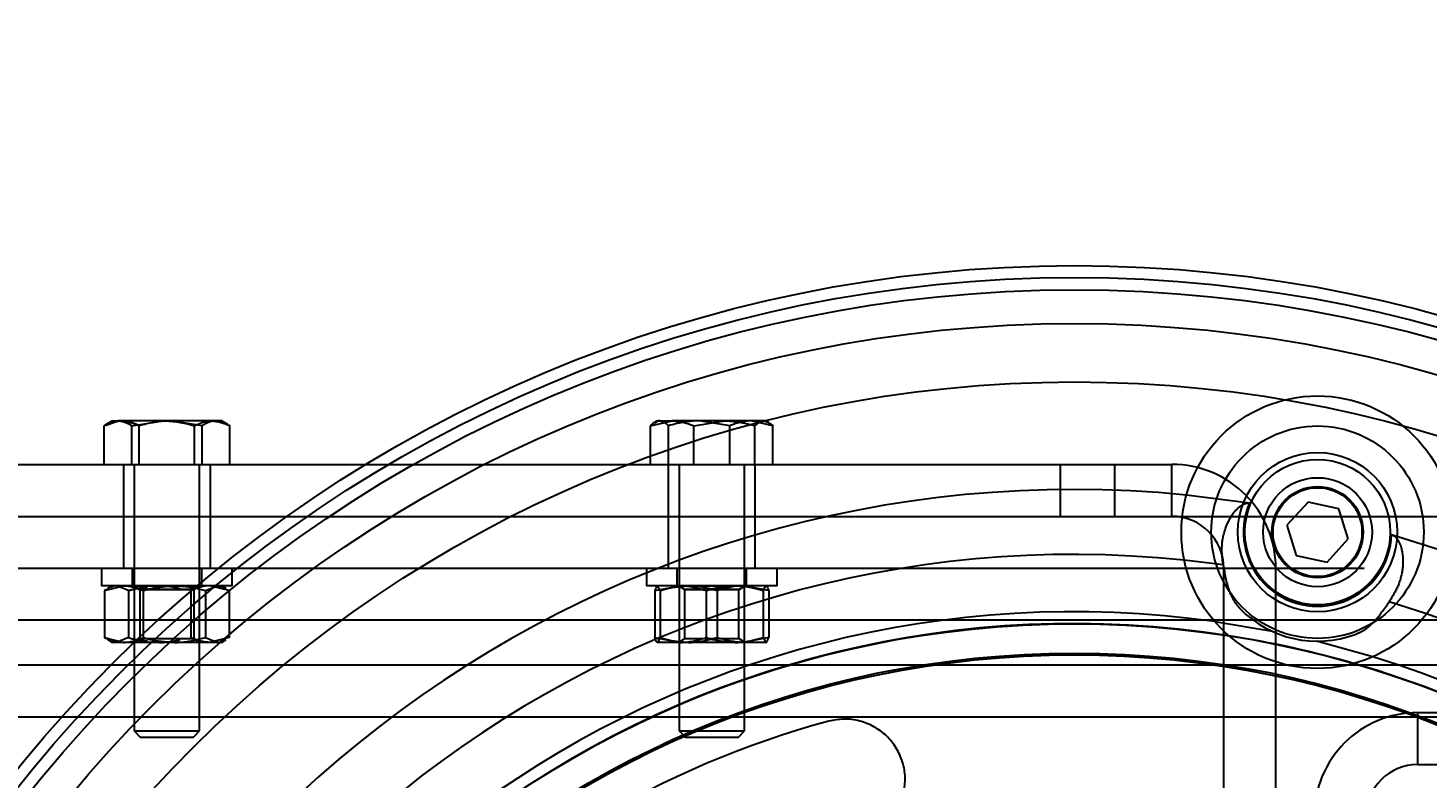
# Model space of a CAD drawing. Header units: metres. Extents: x 0 to 63075, y 0 to 44550.
# Drawn here: x 36282.5 to 36410.9, y 35242.3 to 35311.1 of the extents above; entities that cross this region are included whole.
import ezdxf

# ---------------------------------------------------------------- set-up
doc = ezdxf.new("R2010")
doc.units = ezdxf.units.M
doc.header["$LTSCALE"] = 75
doc.linetypes.add('DASHDOT', pattern=[25.4, 12.7, -6.35, 0, -6.35])
doc.linetypes.add('HIDDEN2', pattern=[4.7625, 3.175, -1.5875])
for name, color, linetype in [('SDM', 7, 'Continuous'), ('SFU', 3, 'DASHDOT'), ('SL4', 4, 'Continuous'), ('ST1', 7, 'HIDDEN2')]:
    doc.layers.add(name, color=color, linetype=linetype)
doc.styles.add('ROMANS', font='ROMANS.SHX')
doc.dimstyles.new('75___1-75', dxfattribs={"dimscale": 75, "dimtxt": 2.5, "dimasz": 2, "dimexe": 1.5, "dimexo": 1, "dimgap": 0.5, "dimtad": 1, "dimdec": 0, "dimzin": 12, "dimtxsty": 'ROMANS', "dimcen": 0, "dimclrd": 256, "dimclre": 256, "dimclrt": 3, "dimazin": 3, "dimtfac": 1, "dimtdec": 0, "dimtmove": 0, "dimatfit": 0, "dimfxl": 1, "dimlwd": -1, "dimlwe": -1, "dimarcsym": 0})

# ---------------------------------------------------------------- blocks, each defined once
blk = doc.blocks.new('*D29')
at = {"layer": 'Defpoints', "color": 0, "transparency": 16777216}
for p in [(36162.25, 35690.52), (36162.25, 35271.03), (39506.75, 35271.03)]:
    blk.add_point(p, dxfattribs=at)
at = {"layer": 'SDM', "transparency": 16777216}
for p, q in [((36162.25, 35346.03), (36162.25, 35803.02)), ((39506.75, 35346.03), (39506.75, 35803.02)), ((39356.75, 35690.52), (36312.25, 35690.52))]:
    blk.add_line(p, q, dxfattribs=at)
for points in [[(36312.25, 35715.52), (36312.25, 35665.52), (36162.25, 35690.52)], [(39356.75, 35715.52), (39356.75, 35665.52), (39506.75, 35690.52)]]:
    blk.add_solid(points, dxfattribs=at)
at = {"layer": 'SDM', "color": 3, "transparency": 16777216, "insert": (37834.5, 35821.77), "char_height": 187.5, "attachment_point": 5, "style": 'ROMANS'}
blk.add_mtext('3345', dxfattribs=at)
blk = doc.blocks.new('A$Cf5e9a517')
at = {"layer": 'SFU'}
for p, q in [((247.81, 1677.59), (247.81, 1682.35)), ((247.81, 1682.35), (252.81, 1682.35)), ((247.81, 1677.59), (252.81, 1677.59))]:
    blk.add_line(p, q, dxfattribs=at)
for radius in [9.52, 4.76]:
    blk.add_arc((247.81, 1672.83), radius, 90, 180, dxfattribs=at)
at = {"layer": 'SL4'}
for p, q in [((128, 1709.11), (127.41, 1708.77)), ((127.43, 1708.73), (128.51, 1709.11)), ((128, 1709.11), (128.51, 1709.11)), ((132.66, 1709.11), (128.51, 1709.11)), ((129.78, 1708.67), (132.66, 1709.11)), ((137.15, 1709.11), (132.66, 1709.11)), ((138, 1709.11), (137.15, 1709.11)), ((138.59, 1708.77), (138, 1709.11)), ((127.24, 1705.11), (127.24, 1708.67)), ((129.78, 1705.11), (129.78, 1708.67)), ((135.54, 1705.11), (135.54, 1708.67)), ((138.76, 1708.67), (138.57, 1708.73)), ((138.76, 1705.11), (138.76, 1708.67)), ((59.76, 1705.11), (151.27, 1705.11)), ((59.76, 1700.35), (144.03, 1700.35)), ((132.18, 1690.82), (54.76, 1690.82)), ((127.86, 1686.7), (91.19, 1686.7)), ((123.35, 1681.94), (86.44, 1681.94))]:
    blk.add_line(p, q, dxfattribs=at)
for centre, radius in [((216.28, 1598.35), 125), ((216.28, 1598.35), 123.91), ((216.28, 1598.35), 122.78), ((216.28, 1598.35), 119.69), ((238.6, 1698.9), 12.5), ((216.28, 1598.35), 89.29)]:
    blk.add_circle(centre, radius, dxfattribs=at)
for radius, start, end in [(104.46, 84.3462, 70.6241), (98.5, 84.1226, 70.8477), (93.24, 82.0495, 72.9208), (92.15, 81.133, 347.4851), (92.15, 347.4851, 73.8372), (86.21, 105.1574, 229.8129)]:
    blk.add_arc((216.28, 1598.35), radius, start, end, dxfattribs=at)
for points, knots in [([(128.51, 1709.11), (128.54, 1709.11), (128.97, 1709.11), (129.39, 1708.88), (129.78, 1708.67)], [0, 0, 0, 0, 0.070201, 1, 1, 1, 1]), ([(132.66, 1709.11), (132.73, 1709.11), (133.7, 1709.11), (134.66, 1708.88), (135.54, 1708.67)], [0, 0, 0, 0, 0.070201, 1, 1, 1, 1]), ([(135.54, 1708.67), (135.95, 1708.85), (136.48, 1709.09), (137.03, 1709.11), (137.15, 1709.11)], [0, 0, 0, 0, 0.768151, 1, 1, 1, 1]), ([(137.15, 1709.11), (137.58, 1709.06), (138.13, 1708.98), (138.65, 1708.72), (138.76, 1708.67)], [0, 0, 0, 0, 0.788999, 1, 1, 1, 1]), ([(200.62, 1674.99), (200.69, 1675.46), (200.82, 1676.4), (200.57, 1677.82), (199.98, 1679.13), (199.08, 1680.25), (197.92, 1681.11), (196.59, 1681.63), (195.15, 1681.83), (194.21, 1681.65), (193.74, 1681.56)], [0, 0, 0, 0, 0.124882, 0.250059, 0.375242, 0.500121, 0.625145, 0.750171, 0.87515, 1, 1, 1, 1])]:
    blk.add_open_spline(points, degree=3, knots=knots, dxfattribs=at)
at = {"layer": 'ST1'}
for p, q in [((136.22, 1708.67), (133.34, 1709.11)), ((138.24, 1708.85), (137.49, 1709.11)), ((177.38, 1708.67), (179.37, 1709.11)), ((178, 1709.11), (177.78, 1708.99)), ((177.79, 1708.94), (178.01, 1709.09)), ((178, 1709.11), (179.37, 1709.11)), ((184.16, 1709.11), (179.37, 1709.11)), ((181.35, 1708.67), (184.16, 1709.11)), ((184.65, 1708.67), (181.84, 1709.11)), ((187.79, 1709.11), (184.16, 1709.11)), ((188.62, 1708.67), (186.63, 1709.11)), ((188, 1709.11), (187.79, 1709.11)), ((188.22, 1708.99), (188, 1709.11)), ((130.46, 1705.11), (130.46, 1708.67)), ((136.22, 1705.11), (136.22, 1708.67)), ((177.38, 1705.11), (177.38, 1708.67)), ((179.03, 1705.11), (179.03, 1708.67)), ((181.35, 1705.11), (181.35, 1708.67)), ((184.65, 1705.11), (184.65, 1708.67)), ((186.97, 1705.11), (186.97, 1708.67)), ((188.62, 1705.11), (188.62, 1708.67)), ((129, 1705.11), (129, 1700.35)), ((130, 1705.11), (130, 1680.67)), ((136, 1680.67), (136, 1705.11)), ((137, 1700.35), (137, 1705.11)), ((151.27, 1705.11), (215, 1705.11)), ((179, 1705.11), (179, 1700.35)), ((180, 1705.11), (180, 1680.67)), ((186, 1680.67), (186, 1705.11)), ((187, 1700.35), (187, 1705.11)), ((215, 1700.35), (215, 1705.11)), ((215, 1705.11), (220, 1705.11)), ((220, 1700.35), (220, 1705.11)), ((220, 1705.11), (225.24, 1705.11)), ((225.24, 1700.35), (225.24, 1705.11)), ((232.35, 1701.57), (226.57, 1702.31)), ((237.73, 1701.66), (235.78, 1699.53)), ((240.55, 1701.03), (237.73, 1701.66)), ((129, 1700.35), (129, 1695.59)), ((137, 1695.59), (137, 1700.35)), ((144.03, 1700.35), (215, 1700.35)), ((144.03, 1700.35), (288.54, 1700.35)), ((179, 1700.35), (179, 1695.59)), ((187, 1695.59), (187, 1700.35)), ((241.42, 1698.28), (240.55, 1701.03)), ((235.78, 1699.53), (236.65, 1696.77)), ((239.47, 1696.15), (241.42, 1698.28)), ((250.94, 1696.9), (245.4, 1698.67)), ((229.94, 1695.9), (226.37, 1696.33)), ((236.65, 1696.77), (239.47, 1696.15)), ((4.76, 1695.59), (1004.76, 1695.59)), ((127, 1695.59), (127, 1693.99)), ((129.8, 1695.59), (129.8, 1693.99)), ((136.2, 1693.99), (136.2, 1695.59)), ((139, 1693.99), (139, 1695.59)), ((177, 1695.59), (177, 1693.99)), ((179.8, 1695.59), (179.8, 1693.99)), ((186.2, 1693.99), (186.2, 1695.59)), ((189, 1693.99), (189, 1695.59)), ((230, 1650.35), (230, 1695.59)), ((234.76, 1650.35), (234.76, 1695.59)), ((131.47, 1693.99), (127, 1693.99)), ((127.28, 1693.54), (129.05, 1693.99)), ((127.6, 1693.68), (127.28, 1693.54)), ((128, 1693.99), (127.57, 1693.74)), ((129.46, 1693.54), (128.37, 1693.99)), ((130, 1693.99), (130.5, 1693.64)), ((130, 1693.99), (130, 1693.96)), ((136, 1693.96), (130, 1693.96)), ((130, 1693.96), (130.5, 1693.61)), ((132.66, 1693.64), (130.5, 1693.64)), ((130.5, 1693.64), (130.5, 1693.61)), ((133.34, 1693.61), (130.5, 1693.61)), ((130.5, 1693.61), (130.5, 1689.14)), ((139, 1693.99), (131.47, 1693.99)), ((135.5, 1693.64), (132.66, 1693.64)), ((135.5, 1693.61), (133.34, 1693.61)), ((135.5, 1693.64), (136, 1693.99)), ((135.5, 1693.61), (136, 1693.96)), ((135.5, 1693.61), (135.5, 1693.64)), ((135.5, 1689.14), (135.5, 1693.61)), ((136, 1693.96), (136, 1693.99)), ((136.54, 1693.54), (137.63, 1693.99)), ((138.72, 1693.54), (136.95, 1693.99)), ((138.43, 1693.74), (138, 1693.99)), ((183.27, 1693.99), (177, 1693.99)), ((177.77, 1693.54), (180.14, 1693.99)), ((178.27, 1693.54), (178.02, 1693.99)), ((180, 1693.99), (180.5, 1693.64)), ((180, 1693.99), (180, 1693.96)), ((186, 1693.96), (180, 1693.96)), ((180, 1693.96), (180.5, 1693.61)), ((181.94, 1693.64), (180.5, 1693.64)), ((180.5, 1693.64), (180.5, 1693.61)), ((184.06, 1693.61), (180.5, 1693.61)), ((180.5, 1693.61), (180.5, 1689.14)), ((185.5, 1693.64), (181.94, 1693.64)), ((189, 1693.99), (183.27, 1693.99)), ((185.5, 1693.61), (184.06, 1693.61)), ((185.5, 1693.64), (186, 1693.99)), ((185.5, 1693.61), (186, 1693.96)), ((185.5, 1693.61), (185.5, 1693.64)), ((185.5, 1689.14), (185.5, 1693.61)), ((188.23, 1693.54), (185.86, 1693.99)), ((186, 1693.96), (186, 1693.99)), ((187.73, 1693.54), (187.98, 1693.99)), ((127.28, 1693.54), (127.28, 1689.23)), ((129.46, 1693.54), (129.46, 1689.23)), ((130.82, 1693.54), (130.82, 1689.23)), ((135.18, 1693.54), (135.18, 1689.23)), ((136.54, 1693.54), (136.54, 1689.23)), ((138.72, 1693.54), (138.72, 1689.23)), ((177.77, 1693.54), (177.77, 1689.23)), ((178.27, 1693.54), (178.27, 1689.23)), ((182.5, 1693.54), (182.5, 1689.23)), ((183.5, 1693.54), (183.5, 1689.23)), ((187.73, 1693.54), (187.73, 1689.23)), ((188.23, 1693.54), (188.23, 1689.23)), ((248.6, 1691.4), (245.18, 1692.51)), ((1004.76, 1690.82), (4.76, 1690.82)), ((300.39, 1690.82), (132.18, 1690.82)), ((234.48, 1689.79), (229.18, 1690.69)), ((127.28, 1689.23), (129.05, 1688.79)), ((127.57, 1689.04), (128, 1688.79)), ((129.05, 1688.79), (128, 1688.79)), ((129.46, 1689.23), (128.37, 1688.79)), ((133.68, 1688.79), (129.05, 1688.79)), ((130.5, 1689.16), (130, 1688.81)), ((130.5, 1689.14), (130, 1688.79)), ((130, 1688.81), (132.59, 1688.81)), ((130.5, 1689.16), (135.5, 1689.16)), ((130.5, 1689.14), (135.5, 1689.14)), ((132.59, 1688.81), (136, 1688.81)), ((137.63, 1688.79), (133.68, 1688.79)), ((136, 1688.81), (135.5, 1689.16)), ((136, 1688.79), (135.5, 1689.14)), ((136.54, 1689.23), (137.63, 1688.79)), ((138.72, 1689.23), (136.95, 1688.79)), ((138, 1688.79), (137.63, 1688.79)), ((138, 1688.79), (138.43, 1689.04)), ((177.77, 1689.23), (180.14, 1688.79)), ((180.14, 1688.79), (178.01, 1688.79)), ((178.27, 1689.23), (178.02, 1688.79)), ((180.5, 1689.16), (180, 1688.81)), ((180.5, 1689.14), (180, 1688.79)), ((180, 1688.81), (181.73, 1688.81)), ((185.12, 1688.79), (180.14, 1688.79)), ((180.5, 1689.16), (185.5, 1689.16)), ((180.5, 1689.14), (185.5, 1689.14)), ((181.73, 1688.81), (186, 1688.81)), ((187.98, 1688.79), (185.12, 1688.79)), ((186, 1688.81), (185.5, 1689.16)), ((186, 1688.79), (185.5, 1689.14)), ((188.23, 1689.23), (185.86, 1688.79)), ((187.73, 1689.23), (187.98, 1688.79)), ((243.67, 1687.47), (238.49, 1688.9)), ((304.71, 1686.7), (127.86, 1686.7)), ((381.19, 1681.94), (86.44, 1681.94)), ((309.22, 1681.94), (123.35, 1681.94)), ((130, 1680.67), (136, 1680.67)), ((130, 1680.67), (130.55, 1680.11)), ((130.55, 1680.11), (135.45, 1680.11)), ((135.45, 1680.11), (136, 1680.67)), ((180, 1680.67), (186, 1680.67)), ((180, 1680.67), (180.55, 1680.11)), ((180.55, 1680.11), (185.45, 1680.11)), ((185.45, 1680.11), (186, 1680.67))]:
    blk.add_line(p, q, dxfattribs=at)
for centre, radius in [((216.28, 1598.35), 114.33), ((238.6, 1698.9), 9.75), ((238.6, 1698.9), 7.31), ((238.6, 1698.9), 6.67), ((238.6, 1698.9), 5), ((238.6, 1698.9), 4.19), ((238.6, 1698.9), 4.08), ((216.28, 1598.35), 92.13), ((216.28, 1598.35), 89.45)]:
    blk.add_circle(centre, radius, dxfattribs=at)
for centre, radius, start, end in [((225.24, 1695.59), 9.53, 0, 90), ((238.6, 1698.9), 6.8, 156.8925, 358.0777), ((225.24, 1695.59), 4.76, 0, 90), ((238.6, 1698.9), 10, 224.7454, 290.2248), ((216.28, 1598.35), 92.15, 73.8372, 81.133)]:
    blk.add_arc(centre, radius, start, end, dxfattribs=at)
for points, knots in [([(128.85, 1709.11), (128.72, 1709.11), (128.18, 1709.09), (127.65, 1708.85), (127.24, 1708.67)], [0, 0, 0, 0, 0.231849, 1, 1, 1, 1]), ([(127.24, 1708.67), (127.65, 1708.85), (128.18, 1709.09), (128.72, 1709.11), (128.85, 1709.11)], [0, 0, 0, 0, 0.7681507, 1, 1, 1, 1]), ([(130.46, 1708.67), (130.35, 1708.72), (129.82, 1708.98), (129.28, 1709.06), (128.85, 1709.11)], [0, 0, 0, 0, 0.211001, 1, 1, 1, 1]), ([(128.85, 1709.11), (129.28, 1709.06), (129.82, 1708.98), (130.35, 1708.72), (130.46, 1708.67)], [0, 0, 0, 0, 0.788999, 1, 1, 1, 1]), ([(133.34, 1709.11), (133.27, 1709.11), (132.3, 1709.11), (131.34, 1708.88), (130.46, 1708.67)], [0, 0, 0, 0, 0.070201, 1, 1, 1, 1]), ([(137.49, 1709.11), (137.46, 1709.11), (137.03, 1709.11), (136.61, 1708.88), (136.22, 1708.67)], [0, 0, 0, 0, 0.070201, 1, 1, 1, 1]), ([(178.21, 1709.11), (178.14, 1709.11), (177.86, 1709.09), (177.59, 1708.85), (177.38, 1708.67)], [0, 0, 0, 0, 0.231849, 1, 1, 1, 1]), ([(179.03, 1708.67), (178.97, 1708.72), (178.71, 1708.98), (178.43, 1709.06), (178.21, 1709.11)], [0, 0, 0, 0, 0.2110008, 1, 1, 1, 1]), ([(181.84, 1709.11), (181.77, 1709.11), (180.82, 1709.11), (179.9, 1708.88), (179.03, 1708.67)], [0, 0, 0, 0, 0.070201, 1, 1, 1, 1]), ([(179.37, 1709.11), (179.42, 1709.11), (180.09, 1709.11), (180.74, 1708.88), (181.35, 1708.67)], [0, 0, 0, 0, 0.070201, 1, 1, 1, 1]), ([(184.16, 1709.11), (184.23, 1709.11), (185.18, 1709.11), (186.1, 1708.88), (186.97, 1708.67)], [0, 0, 0, 0, 0.070201, 1, 1, 1, 1]), ([(186.63, 1709.11), (186.58, 1709.11), (185.91, 1709.11), (185.26, 1708.88), (184.65, 1708.67)], [0, 0, 0, 0, 0.070201, 1, 1, 1, 1]), ([(186.97, 1708.67), (187.18, 1708.85), (187.45, 1709.09), (187.73, 1709.11), (187.79, 1709.11)], [0, 0, 0, 0, 0.768151, 1, 1, 1, 1]), ([(187.79, 1709.11), (188.01, 1709.06), (188.29, 1708.98), (188.56, 1708.72), (188.62, 1708.67)], [0, 0, 0, 0, 0.788999, 1, 1, 1, 1]), ([(229.94, 1695.9), (229.87, 1696.45), (229.74, 1697.57), (230.07, 1699.24), (230.71, 1700.53), (231.42, 1701.25), (231.85, 1701.5), (232.13, 1701.58), (232.28, 1701.57), (232.35, 1701.57)], [0, 0, 0, 0, 0.245819, 0.498539, 0.747974, 0.874019, 0.93689, 0.968515, 1, 1, 1, 1]), ([(245.4, 1698.67), (245.47, 1698.65), (245.6, 1698.59), (245.82, 1698.4), (246.11, 1697.99), (246.44, 1697.04), (246.48, 1695.61), (246.07, 1693.95), (245.48, 1692.99), (245.18, 1692.51)], [0, 0, 0, 0, 0.031703, 0.063299, 0.125777, 0.251683, 0.501132, 0.753239, 1, 1, 1, 1]), ([(229.94, 1695.9), (230.08, 1695.11), (230.29, 1693.94), (230.84, 1692.64), (231.28, 1692.12), (231.5, 1691.86)], [0, 0, 0, 0, 0.498196, 0.74849, 1, 1, 1, 1]), ([(128.37, 1693.99), (128.35, 1693.99), (128.19, 1693.99), (128.04, 1693.9), (127.92, 1693.82)], [0, 0, 0, 0, 0.169372, 1, 1, 1, 1]), ([(129.05, 1693.99), (129.09, 1693.99), (129.69, 1693.98), (130.27, 1693.75), (130.82, 1693.54)], [0, 0, 0, 0, 0.070201, 1, 1, 1, 1]), ([(129.46, 1693.54), (129.7, 1693.61), (130.27, 1693.78), (130.87, 1693.83), (131.21, 1693.85)], [0, 0, 0, 0, 0.419427, 1, 1, 1, 1]), ([(130.82, 1693.54), (131.06, 1693.61), (131.99, 1693.87), (132.96, 1693.94), (133.68, 1693.99)], [0, 0, 0, 0, 0.257551, 1, 1, 1, 1]), ([(132.32, 1693.99), (132.58, 1693.98), (133.21, 1693.97), (133.82, 1693.83), (134.18, 1693.74)], [0, 0, 0, 0, 0.4155016, 1, 1, 1, 1]), ([(133.68, 1693.99), (133.94, 1693.98), (134.91, 1693.96), (135.85, 1693.72), (136.54, 1693.54)], [0, 0, 0, 0, 0.268634, 1, 1, 1, 1]), ([(136.95, 1693.99), (136.91, 1693.99), (136.31, 1693.98), (135.73, 1693.75), (135.18, 1693.54)], [0, 0, 0, 0, 0.070201, 1, 1, 1, 1]), ([(137.63, 1693.99), (137.65, 1693.99), (137.92, 1693.98), (138.17, 1693.82), (138.4, 1693.68)], [0, 0, 0, 0, 0.099092, 1, 1, 1, 1]), ([(178.02, 1693.99), (178.01, 1693.99), (177.93, 1693.98), (177.85, 1693.75), (177.77, 1693.54)], [0, 0, 0, 0, 0.070201, 1, 1, 1, 1]), ([(178.27, 1693.54), (178.49, 1693.61), (179.34, 1693.87), (180.22, 1693.94), (180.88, 1693.99)], [0, 0, 0, 0, 0.257551, 1, 1, 1, 1]), ([(180.14, 1693.99), (180.19, 1693.99), (180.99, 1693.98), (181.78, 1693.75), (182.5, 1693.54)], [0, 0, 0, 0, 0.070201, 1, 1, 1, 1]), ([(180.88, 1693.99), (181.12, 1693.98), (182, 1693.96), (182.87, 1693.72), (183.5, 1693.54)], [0, 0, 0, 0, 0.268634, 1, 1, 1, 1]), ([(182.5, 1693.54), (182.72, 1693.61), (183.58, 1693.87), (184.46, 1693.94), (185.12, 1693.99)], [0, 0, 0, 0, 0.257551, 1, 1, 1, 1]), ([(185.86, 1693.99), (185.81, 1693.99), (185.01, 1693.98), (184.22, 1693.75), (183.5, 1693.54)], [0, 0, 0, 0, 0.070201, 1, 1, 1, 1]), ([(185.12, 1693.99), (185.36, 1693.98), (186.24, 1693.96), (187.1, 1693.72), (187.73, 1693.54)], [0, 0, 0, 0, 0.268634, 1, 1, 1, 1]), ([(187.98, 1693.99), (187.99, 1693.99), (188.07, 1693.98), (188.15, 1693.75), (188.23, 1693.54)], [0, 0, 0, 0, 0.070201, 1, 1, 1, 1]), ([(242.06, 1689.52), (242.37, 1689.66), (242.98, 1689.94), (244.03, 1690.88), (244.72, 1691.86), (245.18, 1692.51)], [0, 0, 0, 0, 0.249889, 0.500122, 1, 1, 1, 1]), ([(128.37, 1688.79), (128.35, 1688.79), (127.98, 1688.79), (127.62, 1689.02), (127.28, 1689.23)], [0, 0, 0, 0, 0.070201, 1, 1, 1, 1]), ([(129.05, 1688.79), (129.09, 1688.79), (129.69, 1688.79), (130.27, 1689.02), (130.82, 1689.23)], [0, 0, 0, 0, 0.070201, 1, 1, 1, 1]), ([(129.46, 1689.23), (129.7, 1689.16), (130.27, 1689), (130.87, 1688.95), (131.21, 1688.92)], [0, 0, 0, 0, 0.419427, 1, 1, 1, 1]), ([(130.82, 1689.23), (131.06, 1689.17), (131.99, 1688.9), (132.96, 1688.84), (133.68, 1688.79)], [0, 0, 0, 0, 0.257551, 1, 1, 1, 1]), ([(132.32, 1688.79), (132.58, 1688.79), (133.21, 1688.8), (133.82, 1688.95), (134.18, 1689.04)], [0, 0, 0, 0, 0.415502, 1, 1, 1, 1]), ([(133.68, 1688.79), (133.94, 1688.79), (134.91, 1688.82), (135.85, 1689.06), (136.54, 1689.23)], [0, 0, 0, 0, 0.268634, 1, 1, 1, 1]), ([(136.95, 1688.79), (136.91, 1688.79), (136.31, 1688.79), (135.73, 1689.02), (135.18, 1689.23)], [0, 0, 0, 0, 0.070201, 1, 1, 1, 1]), ([(137.63, 1688.79), (137.65, 1688.79), (137.92, 1688.79), (138.17, 1688.95), (138.4, 1689.09)], [0, 0, 0, 0, 0.099092, 1, 1, 1, 1]), ([(178.02, 1688.79), (178.01, 1688.79), (177.93, 1688.79), (177.85, 1689.02), (177.77, 1689.23)], [0, 0, 0, 0, 0.070201, 1, 1, 1, 1]), ([(178.27, 1689.23), (178.49, 1689.17), (179.34, 1688.9), (180.22, 1688.84), (180.88, 1688.79)], [0, 0, 0, 0, 0.257551, 1, 1, 1, 1]), ([(180.14, 1688.79), (180.19, 1688.79), (180.99, 1688.79), (181.78, 1689.02), (182.5, 1689.23)], [0, 0, 0, 0, 0.070201, 1, 1, 1, 1]), ([(180.88, 1688.79), (181.12, 1688.79), (182, 1688.82), (182.87, 1689.06), (183.5, 1689.23)], [0, 0, 0, 0, 0.268634, 1, 1, 1, 1]), ([(182.5, 1689.23), (182.72, 1689.17), (183.58, 1688.9), (184.46, 1688.84), (185.12, 1688.79)], [0, 0, 0, 0, 0.257551, 1, 1, 1, 1]), ([(185.86, 1688.79), (185.81, 1688.79), (185.01, 1688.79), (184.22, 1689.02), (183.5, 1689.23)], [0, 0, 0, 0, 0.070201, 1, 1, 1, 1]), ([(185.12, 1688.79), (185.36, 1688.79), (186.24, 1688.82), (187.1, 1689.06), (187.73, 1689.23)], [0, 0, 0, 0, 0.268634, 1, 1, 1, 1]), ([(187.98, 1688.79), (187.99, 1688.79), (188.07, 1688.79), (188.15, 1689.02), (188.23, 1689.23)], [0, 0, 0, 0, 0.070201, 1, 1, 1, 1])]:
    blk.add_open_spline(points, degree=3, knots=knots, dxfattribs=at)

msp = doc.modelspace()

# ---------------------------------------------------------------- block references
at = {"layer": 'SDM'}
msp.add_blockref('A$Cf5e9a517', (36162.25, 33565.92), dxfattribs=at)

# ---------------------------------------------------------------- dimensions: what is measured, and where the dimension line sits
dim = msp.add_linear_dim(base=(36162.252398, 35690.5150108), p1=(39506.752398, 35271.03167813), p2=(36162.252398, 35271.03472838), dimstyle='75___1-75', override={"dimtmove": 1}, dxfattribs=at)
dim.commit()
dim.dimension.update_dxf_attribs({"geometry": '*D29', "text_midpoint": (37834.502398, 35821.7650108)})

doc.saveas('drawing.dxf')
